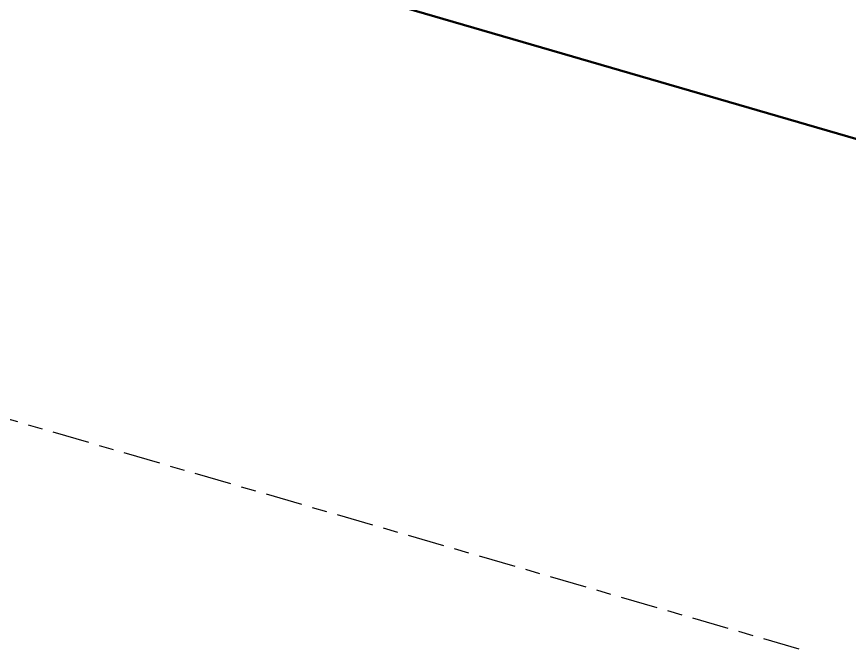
# Model space of a CAD drawing. Header units: inches. Extents: x -1654 to 1344, y -1538 to 36.
# Drawn here: x 867.93 to 881.99, y -659.29 to -648.7 of the extents above; entities that cross this region are included whole.
import ezdxf

# ---------------------------------------------------------------- set-up
doc = ezdxf.new("R2010")
doc.units = ezdxf.units.IN
doc.header["$MEASUREMENT"] = 0
doc.linetypes.add('Center', pattern=[1.25, 0.25, -0.1875, 0.625, -0.1875])
doc.layers.add('M-HVAC-DUCT', color=1, linetype='Center', lineweight=30)
doc.layers.add('M-HVAC-DUCT-SA', color=1, linetype='Continuous', lineweight=50)

msp = doc.modelspace()

# ---------------------------------------------------------------- linework, layer by layer
at = {"layer": 'M-HVAC-DUCT', "color": 5}
msp.add_line((907.973, -667.184, 1326.002), (842.676, -648.202, 1326.002), dxfattribs=at)

# ---------------------------------------------------------------- meshes
at = {"layer": 'M-HVAC-DUCT-SA', "color": 8}
mesh = msp.add_polyface(dxfattribs=at)
corners = [(869.986, -620.276, 1314), (869.905, -620.252, 1314.647), (869.665, -620.182, 1315.25), (869.283, -620.071, 1315.768), (868.786, -619.927, 1316.165), (868.207, -619.758, 1316.415), (867.586, -619.578, 1316.5), (853.814, -666.95, 1316.5), (854.435, -667.131, 1316.415), (855.014, -667.299, 1316.165), (855.511, -667.444, 1315.768), (855.893, -667.555, 1315.25), (856.133, -667.624, 1314.647), (856.215, -667.648, 1314)]
mesh.append_faces([[corners[k] for k in face] for face in [(7, 8, 5, 6)]], dxfattribs={"vtx1": -1, "color": 8})
mesh.append_faces([[corners[k] for k in face] for face in [(8, 9, 4, 5), (3, 4, 9, 10), (11, 12, 1, 2), (2, 3, 10, 11)]], dxfattribs={"vtx1": -1, "vtx3": -1, "color": 8})
mesh.append_faces([[corners[k] for k in face] for face in [(12, 13, 0, 1)]], dxfattribs={"vtx3": -1, "color": 8})
mesh = msp.add_polyface(dxfattribs=at)
corners = [(867.586, -619.578, 1311.5), (868.207, -619.758, 1311.585), (868.786, -619.927, 1311.835), (869.283, -620.071, 1312.232), (869.665, -620.182, 1312.75), (869.905, -620.252, 1313.353), (869.986, -620.276, 1314), (856.215, -667.648, 1314), (856.133, -667.624, 1313.353), (855.893, -667.555, 1312.75), (855.511, -667.444, 1312.232), (855.014, -667.299, 1311.835), (854.435, -667.131, 1311.585), (853.814, -666.95, 1311.5)]
mesh.append_faces([[corners[k] for k in face] for face in [(7, 8, 5, 6)]], dxfattribs={"vtx1": -1, "color": 8})
mesh.append_faces([[corners[k] for k in face] for face in [(8, 9, 4, 5), (3, 4, 9, 10), (11, 12, 1, 2), (2, 3, 10, 11)]], dxfattribs={"vtx1": -1, "vtx3": -1, "color": 8})
mesh.append_faces([[corners[k] for k in face] for face in [(12, 13, 0, 1)]], dxfattribs={"vtx3": -1, "color": 8})
mesh = msp.add_polyface(dxfattribs=at)
corners = [(910.36, -658.974, 1318.352), (905.586, -675.395, 1318.352), (840.289, -656.413, 1318.352), (845.063, -639.991, 1318.352)]
mesh.append_faces([[corners[k] for k in face] for face in [(0, 1, 2, 3)]], dxfattribs={"color": 8})
mesh = msp.add_polyface(dxfattribs=at)
corners = [(905.586, -675.395, 1333.652), (910.36, -658.974, 1333.652), (845.063, -639.991, 1333.652), (840.289, -656.413, 1333.652)]
mesh.append_faces([[corners[k] for k in face] for face in [(0, 1, 2, 3)]], dxfattribs={"color": 8})
mesh = msp.add_polyface(dxfattribs=at)
corners = [(910.36, -658.974, 1333.652), (910.36, -658.974, 1318.352), (845.063, -639.991, 1318.352), (845.063, -639.991, 1333.652)]
mesh.append_faces([[corners[k] for k in face] for face in [(3, 0, 1, 2)]], dxfattribs={"color": 8})
mesh = msp.add_polyface(dxfattribs=at)
corners = [(905.586, -675.395, 1318.352), (905.586, -675.395, 1333.652), (840.289, -656.413, 1333.652), (840.289, -656.413, 1318.352)]
mesh.append_faces([[corners[k] for k in face] for face in [(3, 0, 1, 2)]], dxfattribs={"color": 8})

doc.saveas('drawing.dxf')
